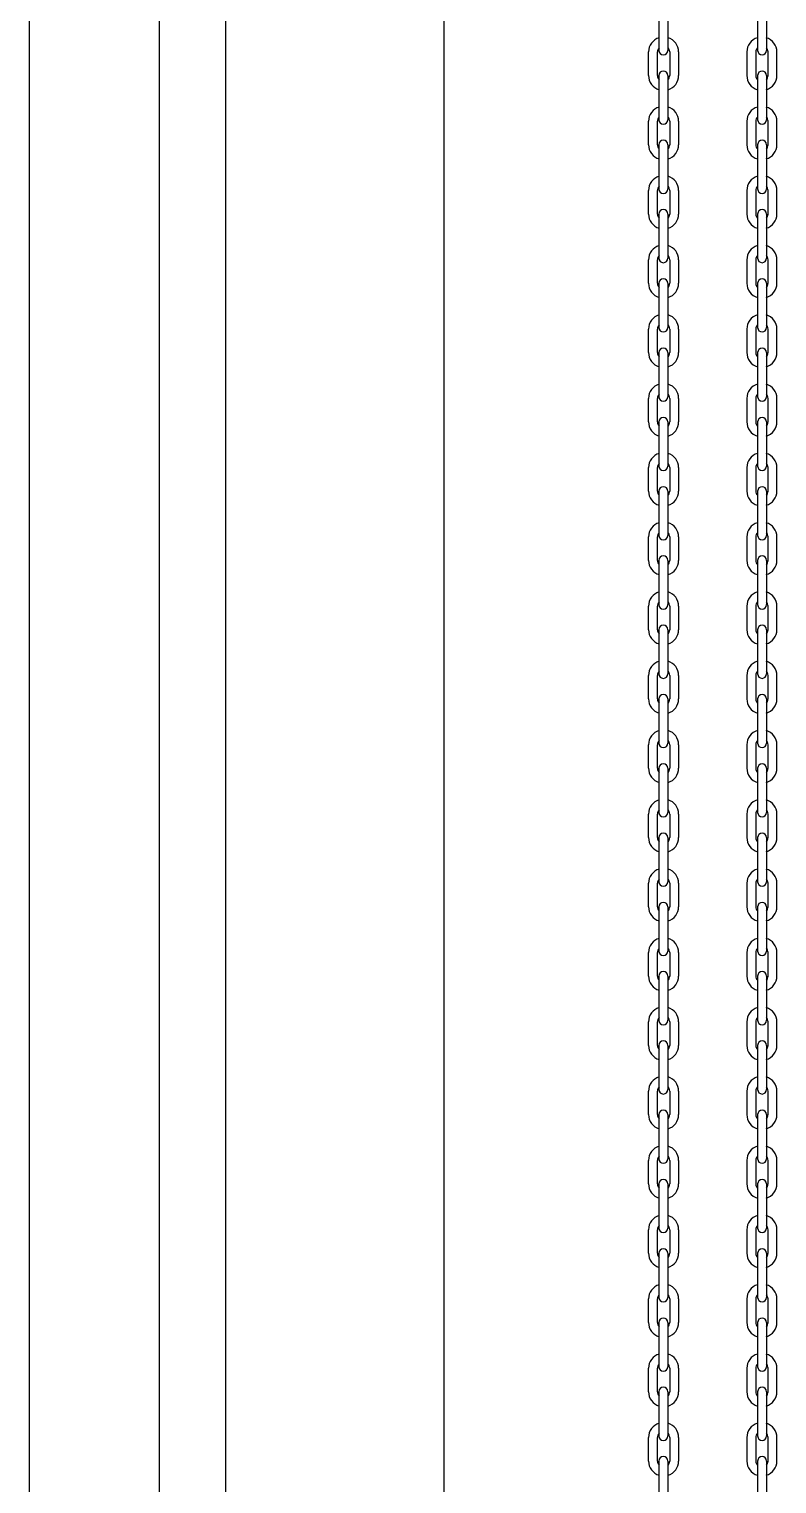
# Model space of a CAD drawing. Header units: millimetres. Extents: x 909 to 159266, y 137 to 21462.
# Drawn here: x 90948.8 to 91174.2, y 17077.6 to 17515.8 of the extents above; entities that cross this region are included whole.
import ezdxf

# ---------------------------------------------------------------- set-up
doc = ezdxf.new("R2010")
doc.units = ezdxf.units.MM
doc.header["$LTSCALE"] = 50
doc.header["$MEASUREMENT"] = 0
doc.layers.add('OHD Frame', color=2, linetype='Continuous')
doc.layers.add('OHD Track', color=4, linetype='Continuous')

msp = doc.modelspace()

# ---------------------------------------------------------------- linework, layer by layer
at = {"color": 7, "linetype": 'Continuous'}
for p, q in [((91138.62, 17522.66, 0), (91138.62, 17509.33, 0)), ((91141.29, 17522.66, 0), (91141.29, 17509.33, 0)), ((91168.37, 17522.66, 0), (91168.37, 17509.33, 0)), ((91171.04, 17522.66, 0), (91171.04, 17509.33, 0)), ((91135.49, 17501.8, 0), (91135.49, 17508.86, 0)), ((91138.16, 17501.8, 0), (91138.16, 17508.86, 0)), ((91141.89, 17508.86, 0), (91141.89, 17501.8, 0)), ((91144.56, 17508.86, 0), (91144.56, 17501.8, 0)), ((91165.1, 17508.86, 0), (91165.1, 17501.8, 0)), ((91167.77, 17508.86, 0), (91167.77, 17501.8, 0)), ((91171.5, 17501.8, 0), (91171.5, 17508.86, 0)), ((91174.17, 17501.8, 0), (91174.17, 17508.86, 0)), ((91138.62, 17501.8, 0), (91138.62, 17488.46, 0)), ((91141.29, 17501.8, 0), (91141.29, 17488.46, 0)), ((91168.37, 17501.8, 0), (91168.37, 17488.46, 0)), ((91171.04, 17501.8, 0), (91171.04, 17488.46, 0)), ((91135.49, 17480.93, 0), (91135.49, 17488, 0)), ((91138.16, 17480.93, 0), (91138.16, 17488, 0)), ((91141.89, 17488, 0), (91141.89, 17480.93, 0)), ((91144.56, 17488, 0), (91144.56, 17480.93, 0)), ((91165.1, 17488, 0), (91165.1, 17480.93, 0)), ((91167.77, 17488, 0), (91167.77, 17480.93, 0)), ((91171.5, 17480.93, 0), (91171.5, 17488, 0)), ((91174.17, 17480.93, 0), (91174.17, 17488, 0)), ((91138.62, 17480.93, 0), (91138.62, 17467.6, 0)), ((91141.29, 17480.93, 0), (91141.29, 17467.6, 0)), ((91168.37, 17480.93, 0), (91168.37, 17467.6, 0)), ((91171.04, 17480.93, 0), (91171.04, 17467.6, 0)), ((91135.49, 17460.06, 0), (91135.49, 17467.13, 0)), ((91138.16, 17460.06, 0), (91138.16, 17467.13, 0)), ((91141.89, 17467.13, 0), (91141.89, 17460.06, 0)), ((91144.56, 17467.13, 0), (91144.56, 17460.06, 0)), ((91165.1, 17467.13, 0), (91165.1, 17460.06, 0)), ((91167.77, 17467.13, 0), (91167.77, 17460.06, 0)), ((91171.5, 17460.06, 0), (91171.5, 17467.13, 0)), ((91174.17, 17460.06, 0), (91174.17, 17467.13, 0)), ((91138.62, 17460.06, 0), (91138.62, 17446.73, 0)), ((91141.29, 17460.06, 0), (91141.29, 17446.73, 0)), ((91168.37, 17460.06, 0), (91168.37, 17446.73, 0)), ((91171.04, 17460.06, 0), (91171.04, 17446.73, 0)), ((91135.49, 17439.2, 0), (91135.49, 17446.26, 0)), ((91138.16, 17439.2, 0), (91138.16, 17446.26, 0)), ((91141.89, 17446.26, 0), (91141.89, 17439.2, 0)), ((91144.56, 17446.26, 0), (91144.56, 17439.2, 0)), ((91165.1, 17446.26, 0), (91165.1, 17439.2, 0)), ((91167.77, 17446.26, 0), (91167.77, 17439.2, 0)), ((91171.5, 17439.2, 0), (91171.5, 17446.26, 0)), ((91174.17, 17439.2, 0), (91174.17, 17446.26, 0)), ((91138.62, 17439.2, 0), (91138.62, 17425.86, 0)), ((91141.29, 17439.2, 0), (91141.29, 17425.86, 0)), ((91168.37, 17439.2, 0), (91168.37, 17425.86, 0)), ((91171.04, 17439.2, 0), (91171.04, 17425.86, 0)), ((91135.49, 17418.33, 0), (91135.49, 17425.4, 0)), ((91138.16, 17418.33, 0), (91138.16, 17425.4, 0)), ((91141.89, 17425.4, 0), (91141.89, 17418.33, 0)), ((91144.56, 17425.4, 0), (91144.56, 17418.33, 0)), ((91165.1, 17425.4, 0), (91165.1, 17418.33, 0)), ((91167.77, 17425.4, 0), (91167.77, 17418.33, 0)), ((91171.5, 17418.33, 0), (91171.5, 17425.4, 0)), ((91174.17, 17418.33, 0), (91174.17, 17425.4, 0)), ((91138.62, 17418.33, 0), (91138.62, 17405, 0)), ((91141.29, 17418.33, 0), (91141.29, 17405, 0)), ((91168.37, 17418.33, 0), (91168.37, 17405, 0)), ((91171.04, 17418.33, 0), (91171.04, 17405, 0)), ((91135.49, 17397.46, 0), (91135.49, 17404.53, 0)), ((91138.16, 17397.46, 0), (91138.16, 17404.53, 0)), ((91141.89, 17404.53, 0), (91141.89, 17397.46, 0)), ((91144.56, 17404.53, 0), (91144.56, 17397.46, 0)), ((91165.1, 17404.53, 0), (91165.1, 17397.46, 0)), ((91167.77, 17404.53, 0), (91167.77, 17397.46, 0)), ((91171.5, 17397.46, 0), (91171.5, 17404.53, 0)), ((91174.17, 17397.46, 0), (91174.17, 17404.53, 0)), ((91138.62, 17397.46, 0), (91138.62, 17384.13, 0)), ((91141.29, 17397.46, 0), (91141.29, 17384.13, 0)), ((91168.37, 17397.46, 0), (91168.37, 17384.13, 0)), ((91171.04, 17397.46, 0), (91171.04, 17384.13, 0)), ((91135.49, 17376.6, 0), (91135.49, 17383.66, 0)), ((91138.16, 17376.6, 0), (91138.16, 17383.66, 0)), ((91141.89, 17383.66, 0), (91141.89, 17376.6, 0)), ((91144.56, 17383.66, 0), (91144.56, 17376.6, 0)), ((91165.1, 17383.66, 0), (91165.1, 17376.6, 0)), ((91167.77, 17383.66, 0), (91167.77, 17376.6, 0)), ((91171.5, 17376.6, 0), (91171.5, 17383.66, 0)), ((91174.17, 17376.6, 0), (91174.17, 17383.66, 0)), ((91138.62, 17376.6, 0), (91138.62, 17363.26, 0)), ((91141.29, 17376.6, 0), (91141.29, 17363.26, 0)), ((91168.37, 17376.6, 0), (91168.37, 17363.26, 0)), ((91171.04, 17376.6, 0), (91171.04, 17363.26, 0)), ((91135.49, 17355.73, 0), (91135.49, 17362.8, 0)), ((91138.16, 17355.73, 0), (91138.16, 17362.8, 0)), ((91141.89, 17362.8, 0), (91141.89, 17355.73, 0)), ((91144.56, 17362.8, 0), (91144.56, 17355.73, 0)), ((91165.1, 17362.8, 0), (91165.1, 17355.73, 0)), ((91167.77, 17362.8, 0), (91167.77, 17355.73, 0)), ((91171.5, 17355.73, 0), (91171.5, 17362.8, 0)), ((91174.17, 17355.73, 0), (91174.17, 17362.8, 0)), ((91138.62, 17355.73, 0), (91138.62, 17342.4, 0)), ((91141.29, 17355.73, 0), (91141.29, 17342.4, 0)), ((91168.37, 17355.73, 0), (91168.37, 17342.4, 0)), ((91171.04, 17355.73, 0), (91171.04, 17342.4, 0)), ((91135.49, 17334.86, 0), (91135.49, 17341.93, 0)), ((91138.16, 17334.86, 0), (91138.16, 17341.93, 0)), ((91141.89, 17341.93, 0), (91141.89, 17334.86, 0)), ((91144.56, 17341.93, 0), (91144.56, 17334.86, 0)), ((91165.1, 17341.93, 0), (91165.1, 17334.86, 0)), ((91167.77, 17341.93, 0), (91167.77, 17334.86, 0)), ((91171.5, 17334.86, 0), (91171.5, 17341.93, 0)), ((91174.17, 17334.86, 0), (91174.17, 17341.93, 0)), ((91138.62, 17334.86, 0), (91138.62, 17321.53, 0)), ((91141.29, 17334.86, 0), (91141.29, 17321.53, 0)), ((91168.37, 17334.86, 0), (91168.37, 17321.53, 0)), ((91171.04, 17334.86, 0), (91171.04, 17321.53, 0)), ((91135.49, 17314, 0), (91135.49, 17321.06, 0)), ((91138.16, 17314, 0), (91138.16, 17321.06, 0)), ((91141.89, 17321.06, 0), (91141.89, 17314, 0)), ((91144.56, 17321.06, 0), (91144.56, 17314, 0)), ((91165.1, 17321.06, 0), (91165.1, 17314, 0)), ((91167.77, 17321.06, 0), (91167.77, 17314, 0)), ((91171.5, 17314, 0), (91171.5, 17321.06, 0)), ((91174.17, 17314, 0), (91174.17, 17321.06, 0)), ((91138.62, 17314, 0), (91138.62, 17300.66, 0)), ((91141.29, 17314, 0), (91141.29, 17300.66, 0)), ((91168.37, 17314, 0), (91168.37, 17300.66, 0)), ((91171.04, 17314, 0), (91171.04, 17300.66, 0)), ((91135.49, 17293.13, 0), (91135.49, 17300.2, 0)), ((91138.16, 17293.13, 0), (91138.16, 17300.2, 0)), ((91141.89, 17300.2, 0), (91141.89, 17293.13, 0)), ((91144.56, 17300.2, 0), (91144.56, 17293.13, 0)), ((91165.1, 17300.2, 0), (91165.1, 17293.13, 0)), ((91167.77, 17300.2, 0), (91167.77, 17293.13, 0)), ((91171.5, 17293.13, 0), (91171.5, 17300.2, 0)), ((91174.17, 17293.13, 0), (91174.17, 17300.2, 0)), ((91138.62, 17293.13, 0), (91138.62, 17279.8, 0)), ((91141.29, 17293.13, 0), (91141.29, 17279.8, 0)), ((91168.37, 17293.13, 0), (91168.37, 17279.8, 0)), ((91171.04, 17293.13, 0), (91171.04, 17279.8, 0)), ((91135.49, 17272.26, 0), (91135.49, 17279.33, 0)), ((91138.16, 17272.26, 0), (91138.16, 17279.33, 0)), ((91141.89, 17279.33, 0), (91141.89, 17272.26, 0)), ((91144.56, 17279.33, 0), (91144.56, 17272.26, 0)), ((91165.1, 17279.33, 0), (91165.1, 17272.26, 0)), ((91167.77, 17279.33, 0), (91167.77, 17272.26, 0)), ((91171.5, 17272.26, 0), (91171.5, 17279.33, 0)), ((91174.17, 17272.26, 0), (91174.17, 17279.33, 0)), ((91138.62, 17272.26, 0), (91138.62, 17258.93, 0)), ((91141.29, 17272.26, 0), (91141.29, 17258.93, 0)), ((91168.37, 17272.26, 0), (91168.37, 17258.93, 0)), ((91171.04, 17272.26, 0), (91171.04, 17258.93, 0)), ((91135.49, 17251.4, 0), (91135.49, 17258.46, 0)), ((91138.16, 17251.4, 0), (91138.16, 17258.46, 0)), ((91141.89, 17258.46, 0), (91141.89, 17251.4, 0)), ((91144.56, 17258.46, 0), (91144.56, 17251.4, 0)), ((91165.1, 17258.46, 0), (91165.1, 17251.4, 0)), ((91167.77, 17258.46, 0), (91167.77, 17251.4, 0)), ((91171.5, 17251.4, 0), (91171.5, 17258.46, 0)), ((91174.17, 17251.4, 0), (91174.17, 17258.46, 0)), ((91138.62, 17251.4, 0), (91138.62, 17238.06, 0)), ((91141.29, 17251.4, 0), (91141.29, 17238.06, 0)), ((91168.37, 17251.4, 0), (91168.37, 17238.06, 0)), ((91171.04, 17251.4, 0), (91171.04, 17238.06, 0)), ((91135.49, 17230.53, 0), (91135.49, 17237.6, 0)), ((91138.16, 17230.53, 0), (91138.16, 17237.6, 0)), ((91141.89, 17237.6, 0), (91141.89, 17230.53, 0)), ((91144.56, 17237.6, 0), (91144.56, 17230.53, 0)), ((91165.1, 17237.6, 0), (91165.1, 17230.53, 0)), ((91167.77, 17237.6, 0), (91167.77, 17230.53, 0)), ((91171.5, 17230.53, 0), (91171.5, 17237.6, 0)), ((91174.17, 17230.53, 0), (91174.17, 17237.6, 0)), ((91138.62, 17230.53, 0), (91138.62, 17217.2, 0)), ((91141.29, 17230.53, 0), (91141.29, 17217.2, 0)), ((91168.37, 17230.53, 0), (91168.37, 17217.2, 0)), ((91171.04, 17230.53, 0), (91171.04, 17217.2, 0)), ((91135.49, 17209.66, 0), (91135.49, 17216.73, 0)), ((91138.16, 17209.66, 0), (91138.16, 17216.73, 0)), ((91141.89, 17216.73, 0), (91141.89, 17209.66, 0)), ((91144.56, 17216.73, 0), (91144.56, 17209.66, 0)), ((91165.1, 17216.73, 0), (91165.1, 17209.66, 0)), ((91167.77, 17216.73, 0), (91167.77, 17209.66, 0)), ((91171.5, 17209.66, 0), (91171.5, 17216.73, 0)), ((91174.17, 17209.66, 0), (91174.17, 17216.73, 0)), ((91138.62, 17209.66, 0), (91138.62, 17196.33, 0)), ((91141.29, 17209.66, 0), (91141.29, 17196.33, 0)), ((91168.37, 17209.66, 0), (91168.37, 17196.33, 0)), ((91171.04, 17209.66, 0), (91171.04, 17196.33, 0)), ((91135.49, 17188.8, 0), (91135.49, 17195.86, 0)), ((91138.16, 17188.8, 0), (91138.16, 17195.86, 0)), ((91141.89, 17195.86, 0), (91141.89, 17188.8, 0)), ((91144.56, 17195.86, 0), (91144.56, 17188.8, 0)), ((91165.1, 17195.86, 0), (91165.1, 17188.8, 0)), ((91167.77, 17195.86, 0), (91167.77, 17188.8, 0)), ((91171.5, 17188.8, 0), (91171.5, 17195.86, 0)), ((91174.17, 17188.8, 0), (91174.17, 17195.86, 0)), ((91138.62, 17188.8, 0), (91138.62, 17175.46, 0)), ((91141.29, 17188.8, 0), (91141.29, 17175.46, 0)), ((91168.37, 17188.8, 0), (91168.37, 17175.46, 0)), ((91171.04, 17188.8, 0), (91171.04, 17175.46, 0)), ((91135.49, 17167.93, 0), (91135.49, 17175, 0)), ((91138.16, 17167.93, 0), (91138.16, 17175, 0)), ((91141.89, 17175, 0), (91141.89, 17167.93, 0)), ((91144.56, 17175, 0), (91144.56, 17167.93, 0)), ((91165.1, 17175, 0), (91165.1, 17167.93, 0)), ((91167.77, 17175, 0), (91167.77, 17167.93, 0)), ((91171.5, 17167.93, 0), (91171.5, 17175, 0)), ((91174.17, 17167.93, 0), (91174.17, 17175, 0)), ((91138.62, 17167.93, 0), (91138.62, 17154.6, 0)), ((91141.29, 17167.93, 0), (91141.29, 17154.6, 0)), ((91168.37, 17167.93, 0), (91168.37, 17154.6, 0)), ((91171.04, 17167.93, 0), (91171.04, 17154.6, 0)), ((91135.49, 17147.06, 0), (91135.49, 17154.13, 0)), ((91138.16, 17147.06, 0), (91138.16, 17154.13, 0)), ((91141.89, 17154.13, 0), (91141.89, 17147.06, 0)), ((91144.56, 17154.13, 0), (91144.56, 17147.06, 0)), ((91165.1, 17154.13, 0), (91165.1, 17147.06, 0)), ((91167.77, 17154.13, 0), (91167.77, 17147.06, 0)), ((91171.5, 17147.06, 0), (91171.5, 17154.13, 0)), ((91174.17, 17147.06, 0), (91174.17, 17154.13, 0)), ((91138.62, 17147.06, 0), (91138.62, 17133.73, 0)), ((91141.29, 17147.06, 0), (91141.29, 17133.73, 0)), ((91168.37, 17147.06, 0), (91168.37, 17133.73, 0)), ((91171.04, 17147.06, 0), (91171.04, 17133.73, 0)), ((91135.49, 17126.2, 0), (91135.49, 17133.26, 0)), ((91138.16, 17126.2, 0), (91138.16, 17133.26, 0)), ((91141.89, 17133.26, 0), (91141.89, 17126.2, 0)), ((91144.56, 17133.26, 0), (91144.56, 17126.2, 0)), ((91165.1, 17133.26, 0), (91165.1, 17126.2, 0)), ((91167.77, 17133.26, 0), (91167.77, 17126.2, 0)), ((91171.5, 17126.2, 0), (91171.5, 17133.26, 0)), ((91174.17, 17126.2, 0), (91174.17, 17133.26, 0)), ((91138.62, 17126.2, 0), (91138.62, 17112.86, 0)), ((91141.29, 17126.2, 0), (91141.29, 17112.86, 0)), ((91168.37, 17126.2, 0), (91168.37, 17112.86, 0)), ((91171.04, 17126.2, 0), (91171.04, 17112.86, 0)), ((91135.49, 17105.33, 0), (91135.49, 17112.4, 0)), ((91138.16, 17105.33, 0), (91138.16, 17112.4, 0)), ((91141.89, 17112.4, 0), (91141.89, 17105.33, 0)), ((91144.56, 17112.4, 0), (91144.56, 17105.33, 0)), ((91165.1, 17112.4, 0), (91165.1, 17105.33, 0)), ((91167.77, 17112.4, 0), (91167.77, 17105.33, 0)), ((91171.5, 17105.33, 0), (91171.5, 17112.4, 0)), ((91174.17, 17105.33, 0), (91174.17, 17112.4, 0)), ((91138.62, 17105.33, 0), (91138.62, 17092, 0)), ((91141.29, 17105.33, 0), (91141.29, 17092, 0)), ((91168.37, 17105.33, 0), (91168.37, 17092, 0)), ((91171.04, 17105.33, 0), (91171.04, 17092, 0)), ((91135.49, 17084.46, 0), (91135.49, 17091.53, 0)), ((91138.16, 17084.46, 0), (91138.16, 17091.53, 0)), ((91141.89, 17091.53, 0), (91141.89, 17084.46, 0)), ((91144.56, 17091.53, 0), (91144.56, 17084.46, 0)), ((91165.1, 17091.53, 0), (91165.1, 17084.46, 0)), ((91167.77, 17091.53, 0), (91167.77, 17084.46, 0)), ((91171.5, 17084.46, 0), (91171.5, 17091.53, 0)), ((91174.17, 17084.46, 0), (91174.17, 17091.53, 0)), ((91138.62, 17084.46, 0), (91138.62, 17071.13, 0)), ((91141.29, 17084.46, 0), (91141.29, 17071.13, 0)), ((91168.37, 17084.46, 0), (91168.37, 17071.13, 0)), ((91171.04, 17084.46, 0), (91171.04, 17071.13, 0))]:
    msp.add_line(p, q, dxfattribs=at)
for centre, radius, start, end in [((91139.96, 17508.86, 0), 4.47, 106.4768, 180), ((91140.09, 17508.86, 0), 4.47, 0, 73.5232), ((91169.57, 17508.86, 0), 4.47, 106.4768, 180), ((91169.7, 17508.86, 0), 4.47, 0, 73.5232), ((91139.96, 17508.86, 0), 1.8, 134.9422, 180), ((91139.96, 17509.33, 0), 1.33, 180, 0), ((91140.09, 17508.86, 0), 1.8, 0, 45.0578), ((91169.57, 17508.86, 0), 1.8, 134.9422, 180), ((91169.7, 17509.33, 0), 1.33, 180, 0), ((91169.7, 17508.86, 0), 1.8, 0, 45.0578), ((91139.96, 17501.78, 0), 4.47, 180, 253.5232), ((91139.96, 17501.8, 0), 1.8, 180, 225.0578), ((91139.96, 17501.78, 0), 1.8, 180, 225.0578), ((91139.96, 17501.8, 0), 1.33, 0, 180), ((91140.09, 17501.8, 0), 1.8, 314.9422, 0), ((91140.09, 17501.78, 0), 4.47, 286.4768, 0), ((91169.57, 17501.78, 0), 4.47, 180, 253.5232), ((91169.57, 17501.8, 0), 1.8, 180, 225.0578), ((91169.57, 17501.78, 0), 1.8, 180, 225.0578), ((91169.7, 17501.8, 0), 1.33, 0, 180), ((91169.7, 17501.78, 0), 4.47, 286.4768, 0), ((91169.7, 17501.8, 0), 1.8, 314.9422, 0), ((91139.96, 17488, 0), 4.47, 106.4768, 180), ((91139.96, 17488, 0), 1.8, 134.9422, 180), ((91139.96, 17488.46, 0), 1.33, 180, 0), ((91140.09, 17488, 0), 4.47, 0, 73.5232), ((91140.09, 17488, 0), 1.8, 0, 45.0578), ((91169.57, 17488, 0), 4.47, 106.4768, 180), ((91169.57, 17488, 0), 1.8, 134.9422, 180), ((91169.7, 17488.46, 0), 1.33, 180, 0), ((91169.7, 17488, 0), 4.47, 0, 73.5232), ((91169.7, 17488, 0), 1.8, 0, 45.0578), ((91139.96, 17480.93, 0), 4.47, 180, 253.5232), ((91139.96, 17480.93, 0), 1.8, 180, 225.0578), ((91139.96, 17480.93, 0), 1.33, 0, 180), ((91140.09, 17480.93, 0), 4.47, 286.4768, 0), ((91140.09, 17480.93, 0), 1.8, 314.9422, 0), ((91169.57, 17480.93, 0), 4.47, 180, 253.5232), ((91169.57, 17480.93, 0), 1.8, 180, 225.0578), ((91169.7, 17480.93, 0), 1.33, 0, 180), ((91169.7, 17480.93, 0), 4.47, 286.4768, 0), ((91169.7, 17480.93, 0), 1.8, 314.9422, 0), ((91139.96, 17467.13, 0), 4.47, 106.4768, 180), ((91140.09, 17467.13, 0), 4.47, 0, 73.5232), ((91169.57, 17467.13, 0), 4.47, 106.4768, 180), ((91169.7, 17467.13, 0), 4.47, 0, 73.5232), ((91139.96, 17467.13, 0), 1.8, 134.9422, 180), ((91139.96, 17467.6, 0), 1.33, 180, 0), ((91140.09, 17467.13, 0), 1.8, 0, 45.0578), ((91169.57, 17467.13, 0), 1.8, 134.9422, 180), ((91169.7, 17467.6, 0), 1.33, 180, 0), ((91169.7, 17467.13, 0), 1.8, 0, 45.0578), ((91139.96, 17460.06, 0), 4.47, 180, 253.5232), ((91139.96, 17460.06, 0), 1.8, 180, 225.0578), ((91139.96, 17460.06, 0), 1.33, 0, 180), ((91140.09, 17460.06, 0), 4.47, 286.4768, 0), ((91140.09, 17460.06, 0), 1.8, 314.9422, 0), ((91169.57, 17460.06, 0), 4.47, 180, 253.5232), ((91169.57, 17460.06, 0), 1.8, 180, 225.0578), ((91169.7, 17460.06, 0), 1.33, 0, 180), ((91169.7, 17460.06, 0), 4.47, 286.4768, 0), ((91169.7, 17460.06, 0), 1.8, 314.9422, 0), ((91139.96, 17446.26, 0), 4.47, 106.4768, 180), ((91140.09, 17446.26, 0), 4.47, 0, 73.5232), ((91169.57, 17446.26, 0), 4.47, 106.4768, 180), ((91169.7, 17446.26, 0), 4.47, 0, 73.5232), ((91139.96, 17446.26, 0), 1.8, 134.9422, 180), ((91139.96, 17446.73, 0), 1.33, 180, 0), ((91140.09, 17446.26, 0), 1.8, 0, 45.0578), ((91169.57, 17446.26, 0), 1.8, 134.9422, 180), ((91169.7, 17446.73, 0), 1.33, 180, 0), ((91169.7, 17446.26, 0), 1.8, 0, 45.0578), ((91139.96, 17439.2, 0), 1.33, 0, 180), ((91169.7, 17439.2, 0), 1.33, 0, 180), ((91139.96, 17439.2, 0), 4.47, 180, 253.5232), ((91139.96, 17439.2, 0), 1.8, 180, 225.0578), ((91140.09, 17439.2, 0), 4.47, 286.4768, 0), ((91140.09, 17439.2, 0), 1.8, 314.9422, 0), ((91169.57, 17439.2, 0), 4.47, 180, 253.5232), ((91169.57, 17439.2, 0), 1.8, 180, 225.0578), ((91169.7, 17439.2, 0), 4.47, 286.4768, 0), ((91169.7, 17439.2, 0), 1.8, 314.9422, 0), ((91139.96, 17425.4, 0), 4.47, 106.4768, 180), ((91140.09, 17425.4, 0), 4.47, 0, 73.5232), ((91169.57, 17425.4, 0), 4.47, 106.4768, 180), ((91169.7, 17425.4, 0), 4.47, 0, 73.5232), ((91139.96, 17425.4, 0), 1.8, 134.9422, 180), ((91139.96, 17425.86, 0), 1.33, 180, 0), ((91140.09, 17425.4, 0), 1.8, 0, 45.0578), ((91169.57, 17425.4, 0), 1.8, 134.9422, 180), ((91169.7, 17425.86, 0), 1.33, 180, 0), ((91169.7, 17425.4, 0), 1.8, 0, 45.0578), ((91139.96, 17418.33, 0), 4.47, 180, 253.5232), ((91139.96, 17418.33, 0), 1.8, 180, 225.0578), ((91139.96, 17418.33, 0), 1.33, 0, 180), ((91140.09, 17418.33, 0), 4.47, 286.4768, 0), ((91140.09, 17418.33, 0), 1.8, 314.9422, 0), ((91169.57, 17418.33, 0), 4.47, 180, 253.5232), ((91169.57, 17418.33, 0), 1.8, 180, 225.0578), ((91169.7, 17418.33, 0), 1.33, 0, 180), ((91169.7, 17418.33, 0), 4.47, 286.4768, 0), ((91169.7, 17418.33, 0), 1.8, 314.9422, 0), ((91139.96, 17404.53, 0), 4.47, 106.4768, 180), ((91139.96, 17404.53, 0), 1.8, 134.9422, 180), ((91140.09, 17404.53, 0), 4.47, 0, 73.5232), ((91140.09, 17404.53, 0), 1.8, 0, 45.0578), ((91169.57, 17404.53, 0), 4.47, 106.4768, 180), ((91169.57, 17404.53, 0), 1.8, 134.9422, 180), ((91169.7, 17404.53, 0), 4.47, 0, 73.5232), ((91169.7, 17404.53, 0), 1.8, 0, 45.0578), ((91139.96, 17405, 0), 1.33, 180, 0), ((91169.7, 17405, 0), 1.33, 180, 0), ((91139.96, 17397.45, 0), 4.47, 180, 253.5232), ((91139.96, 17397.46, 0), 1.8, 180, 225.0578), ((91139.96, 17397.45, 0), 1.8, 180, 225.0578), ((91139.96, 17397.46, 0), 1.33, 0, 180), ((91140.09, 17397.46, 0), 1.8, 314.9422, 0), ((91140.09, 17397.45, 0), 4.47, 286.4768, 0), ((91169.57, 17397.45, 0), 4.47, 180, 253.5232), ((91169.57, 17397.46, 0), 1.8, 180, 225.0578), ((91169.57, 17397.45, 0), 1.8, 180, 225.0578), ((91169.7, 17397.46, 0), 1.33, 0, 180), ((91169.7, 17397.45, 0), 4.47, 286.4768, 0), ((91169.7, 17397.46, 0), 1.8, 314.9422, 0), ((91139.96, 17383.66, 0), 4.47, 106.4768, 180), ((91140.09, 17383.66, 0), 4.47, 0, 73.5232), ((91169.57, 17383.66, 0), 4.47, 106.4768, 180), ((91169.7, 17383.66, 0), 4.47, 0, 73.5232), ((91139.96, 17383.66, 0), 1.8, 134.9422, 180), ((91139.96, 17384.13, 0), 1.33, 180, 0), ((91140.09, 17383.66, 0), 1.8, 0, 45.0578), ((91169.57, 17383.66, 0), 1.8, 134.9422, 180), ((91169.7, 17384.13, 0), 1.33, 180, 0), ((91169.7, 17383.66, 0), 1.8, 0, 45.0578), ((91139.96, 17376.6, 0), 4.47, 180, 253.5232), ((91139.96, 17376.6, 0), 1.8, 180, 225.0578), ((91139.96, 17376.6, 0), 1.33, 0, 180), ((91140.09, 17376.6, 0), 4.47, 286.4768, 0), ((91140.09, 17376.6, 0), 1.8, 314.9422, 0), ((91169.57, 17376.6, 0), 4.47, 180, 253.5232), ((91169.57, 17376.6, 0), 1.8, 180, 225.0578), ((91169.7, 17376.6, 0), 1.33, 0, 180), ((91169.7, 17376.6, 0), 4.47, 286.4768, 0), ((91169.7, 17376.6, 0), 1.8, 314.9422, 0), ((91139.96, 17362.8, 0), 4.47, 106.4768, 180), ((91140.09, 17362.8, 0), 4.47, 0, 73.5232), ((91169.57, 17362.8, 0), 4.47, 106.4768, 180), ((91169.7, 17362.8, 0), 4.47, 0, 73.5232), ((91139.96, 17362.8, 0), 1.8, 134.9422, 180), ((91139.96, 17363.26, 0), 1.33, 180, 0), ((91140.09, 17362.8, 0), 1.8, 0, 45.0578), ((91169.57, 17362.8, 0), 1.8, 134.9422, 180), ((91169.7, 17363.26, 0), 1.33, 180, 0), ((91169.7, 17362.8, 0), 1.8, 0, 45.0578), ((91139.96, 17355.73, 0), 1.33, 0, 180), ((91169.7, 17355.73, 0), 1.33, 0, 180), ((91139.96, 17355.73, 0), 4.47, 180, 253.5232), ((91139.96, 17355.73, 0), 1.8, 180, 225.0578), ((91140.09, 17355.73, 0), 4.47, 286.4768, 0), ((91140.09, 17355.73, 0), 1.8, 314.9422, 0), ((91169.57, 17355.73, 0), 4.47, 180, 253.5232), ((91169.57, 17355.73, 0), 1.8, 180, 225.0578), ((91169.7, 17355.73, 0), 4.47, 286.4768, 0), ((91169.7, 17355.73, 0), 1.8, 314.9422, 0), ((91139.96, 17341.93, 0), 4.47, 106.4768, 180), ((91140.09, 17341.93, 0), 4.47, 0, 73.5232), ((91169.57, 17341.93, 0), 4.47, 106.4768, 180), ((91169.7, 17341.93, 0), 4.47, 0, 73.5232), ((91139.96, 17341.93, 0), 1.8, 134.9422, 180), ((91139.96, 17342.4, 0), 1.33, 180, 0), ((91140.09, 17341.93, 0), 1.8, 0, 45.0578), ((91169.57, 17341.93, 0), 1.8, 134.9422, 180), ((91169.7, 17342.4, 0), 1.33, 180, 0), ((91169.7, 17341.93, 0), 1.8, 0, 45.0578), ((91139.96, 17334.86, 0), 1.33, 0, 180), ((91169.7, 17334.86, 0), 1.33, 0, 180), ((91139.96, 17334.86, 0), 4.47, 180, 253.5232), ((91139.96, 17334.86, 0), 1.8, 180, 225.0578), ((91140.09, 17334.86, 0), 4.47, 286.4768, 0), ((91140.09, 17334.86, 0), 1.8, 314.9422, 0), ((91169.57, 17334.86, 0), 4.47, 180, 253.5232), ((91169.57, 17334.86, 0), 1.8, 180, 225.0578), ((91169.7, 17334.86, 0), 4.47, 286.4768, 0), ((91169.7, 17334.86, 0), 1.8, 314.9422, 0), ((91139.96, 17321.06, 0), 4.47, 106.4768, 180), ((91139.96, 17321.06, 0), 1.8, 134.9422, 180), ((91140.09, 17321.06, 0), 4.47, 0, 73.5232), ((91140.09, 17321.06, 0), 1.8, 0, 45.0578), ((91169.57, 17321.06, 0), 4.47, 106.4768, 180), ((91169.57, 17321.06, 0), 1.8, 134.9422, 180), ((91169.7, 17321.06, 0), 4.47, 0, 73.5232), ((91169.7, 17321.06, 0), 1.8, 0, 45.0578), ((91139.96, 17321.53, 0), 1.33, 180, 0), ((91169.7, 17321.53, 0), 1.33, 180, 0), ((91139.96, 17314, 0), 4.47, 180, 253.5232), ((91139.96, 17314, 0), 1.8, 180, 225.0578), ((91139.96, 17314, 0), 1.33, 0, 180), ((91140.09, 17314, 0), 4.47, 286.4768, 0), ((91140.09, 17314, 0), 1.8, 314.9422, 0), ((91169.57, 17314, 0), 4.47, 180, 253.5232), ((91169.57, 17314, 0), 1.8, 180, 225.0578), ((91169.7, 17314, 0), 1.33, 0, 180), ((91169.7, 17314, 0), 4.47, 286.4768, 0), ((91169.7, 17314, 0), 1.8, 314.9422, 0), ((91139.96, 17300.2, 0), 4.47, 106.4768, 180), ((91140.09, 17300.2, 0), 4.47, 0, 73.5232), ((91169.57, 17300.2, 0), 4.47, 106.4768, 180), ((91169.7, 17300.2, 0), 4.47, 0, 73.5232), ((91139.96, 17300.2, 0), 1.8, 134.9422, 180), ((91139.96, 17300.66, 0), 1.33, 180, 0), ((91140.09, 17300.2, 0), 1.8, 0, 45.0578), ((91169.57, 17300.2, 0), 1.8, 134.9422, 180), ((91169.7, 17300.66, 0), 1.33, 180, 0), ((91169.7, 17300.2, 0), 1.8, 0, 45.0578), ((91139.96, 17293.13, 0), 4.47, 180, 253.5232), ((91139.96, 17293.13, 0), 1.8, 180, 225.0578), ((91139.96, 17293.13, 0), 1.33, 0, 180), ((91140.09, 17293.13, 0), 4.47, 286.4768, 0), ((91140.09, 17293.13, 0), 1.8, 314.9422, 0), ((91169.57, 17293.13, 0), 4.47, 180, 253.5232), ((91169.57, 17293.13, 0), 1.8, 180, 225.0578), ((91169.7, 17293.13, 0), 1.33, 0, 180), ((91169.7, 17293.13, 0), 4.47, 286.4768, 0), ((91169.7, 17293.13, 0), 1.8, 314.9422, 0), ((91139.96, 17279.33, 0), 4.47, 106.4768, 180), ((91140.09, 17279.33, 0), 4.47, 0, 73.5232), ((91169.57, 17279.33, 0), 4.47, 106.4768, 180), ((91169.7, 17279.33, 0), 4.47, 0, 73.5232), ((91139.96, 17279.33, 0), 1.8, 134.9422, 180), ((91139.96, 17279.8, 0), 1.33, 180, 0), ((91140.09, 17279.33, 0), 1.8, 0, 45.0578), ((91169.57, 17279.33, 0), 1.8, 134.9422, 180), ((91169.7, 17279.8, 0), 1.33, 180, 0), ((91169.7, 17279.33, 0), 1.8, 0, 45.0578), ((91139.96, 17272.26, 0), 4.47, 180, 253.5232), ((91139.96, 17272.26, 0), 1.8, 180, 225.0578), ((91139.96, 17272.26, 0), 1.33, 0, 180), ((91140.09, 17272.26, 0), 4.47, 286.4768, 0), ((91140.09, 17272.26, 0), 1.8, 314.9422, 0), ((91169.57, 17272.26, 0), 4.47, 180, 253.5232), ((91169.57, 17272.26, 0), 1.8, 180, 225.0578), ((91169.7, 17272.26, 0), 1.33, 0, 180), ((91169.7, 17272.26, 0), 4.47, 286.4768, 0), ((91169.7, 17272.26, 0), 1.8, 314.9422, 0), ((91139.96, 17258.46, 0), 4.47, 106.4768, 180), ((91140.09, 17258.46, 0), 4.47, 0, 73.5232), ((91169.57, 17258.46, 0), 4.47, 106.4768, 180), ((91169.7, 17258.46, 0), 4.47, 0, 73.5232), ((91139.96, 17258.46, 0), 1.8, 134.9422, 180), ((91139.96, 17258.93, 0), 1.33, 180, 0), ((91140.09, 17258.46, 0), 1.8, 0, 45.0578), ((91169.57, 17258.46, 0), 1.8, 134.9422, 180), ((91169.7, 17258.93, 0), 1.33, 180, 0), ((91169.7, 17258.46, 0), 1.8, 0, 45.0578), ((91139.96, 17251.4, 0), 1.33, 0, 180), ((91169.7, 17251.4, 0), 1.33, 0, 180), ((91139.96, 17251.4, 0), 4.47, 180, 253.5232), ((91139.96, 17251.4, 0), 1.8, 180, 225.0578), ((91140.09, 17251.4, 0), 4.47, 286.4768, 0), ((91140.09, 17251.4, 0), 1.8, 314.9422, 0), ((91169.57, 17251.4, 0), 4.47, 180, 253.5232), ((91169.57, 17251.4, 0), 1.8, 180, 225.0578), ((91169.7, 17251.4, 0), 4.47, 286.4768, 0), ((91169.7, 17251.4, 0), 1.8, 314.9422, 0), ((91139.96, 17237.6, 0), 4.47, 106.4768, 180), ((91139.96, 17237.6, 0), 1.8, 134.9422, 180), ((91140.09, 17237.6, 0), 4.47, 0, 73.5232), ((91140.09, 17237.6, 0), 1.8, 0, 45.0578), ((91169.57, 17237.6, 0), 4.47, 106.4768, 180), ((91169.57, 17237.6, 0), 1.8, 134.9422, 180), ((91169.7, 17237.6, 0), 4.47, 0, 73.5232), ((91169.7, 17237.6, 0), 1.8, 0, 45.0578), ((91139.96, 17238.06, 0), 1.33, 180, 0), ((91169.7, 17238.06, 0), 1.33, 180, 0), ((91139.96, 17230.53, 0), 4.47, 180, 253.5232), ((91139.96, 17230.53, 0), 1.8, 180, 225.0578), ((91139.96, 17230.53, 0), 1.33, 0, 180), ((91140.09, 17230.53, 0), 4.47, 286.4768, 0), ((91140.09, 17230.53, 0), 1.8, 314.9422, 0), ((91169.57, 17230.53, 0), 4.47, 180, 253.5232), ((91169.57, 17230.53, 0), 1.8, 180, 225.0578), ((91169.7, 17230.53, 0), 1.33, 0, 180), ((91169.7, 17230.53, 0), 4.47, 286.4768, 0), ((91169.7, 17230.53, 0), 1.8, 314.9422, 0), ((91139.96, 17216.73, 0), 4.47, 106.4768, 180), ((91139.96, 17216.73, 0), 1.8, 134.9422, 180), ((91139.96, 17217.2, 0), 1.33, 180, 0), ((91140.09, 17216.73, 0), 4.47, 0, 73.5232), ((91140.09, 17216.73, 0), 1.8, 0, 45.0578), ((91169.57, 17216.73, 0), 4.47, 106.4768, 180), ((91169.57, 17216.73, 0), 1.8, 134.9422, 180), ((91169.7, 17217.2, 0), 1.33, 180, 0), ((91169.7, 17216.73, 0), 4.47, 0, 73.5232), ((91169.7, 17216.73, 0), 1.8, 0, 45.0578), ((91139.96, 17209.66, 0), 4.47, 180, 253.5232), ((91139.96, 17209.66, 0), 1.8, 180, 225.0578), ((91139.96, 17209.66, 0), 1.33, 0, 180), ((91140.09, 17209.66, 0), 4.47, 286.4768, 0), ((91140.09, 17209.66, 0), 1.8, 314.9422, 0), ((91169.57, 17209.66, 0), 4.47, 180, 253.5232), ((91169.57, 17209.66, 0), 1.8, 180, 225.0578), ((91169.7, 17209.66, 0), 1.33, 0, 180), ((91169.7, 17209.66, 0), 4.47, 286.4768, 0), ((91169.7, 17209.66, 0), 1.8, 314.9422, 0), ((91139.96, 17195.86, 0), 4.47, 106.4768, 180), ((91140.09, 17195.86, 0), 4.47, 0, 73.5232), ((91169.57, 17195.86, 0), 4.47, 106.4768, 180), ((91169.7, 17195.86, 0), 4.47, 0, 73.5232), ((91139.96, 17195.86, 0), 1.8, 134.9422, 180), ((91139.96, 17196.33, 0), 1.33, 180, 0), ((91140.09, 17195.86, 0), 1.8, 0, 45.0578), ((91169.57, 17195.86, 0), 1.8, 134.9422, 180), ((91169.7, 17196.33, 0), 1.33, 180, 0), ((91169.7, 17195.86, 0), 1.8, 0, 45.0578), ((91139.96, 17188.8, 0), 4.47, 180, 253.5232), ((91139.96, 17188.8, 0), 1.8, 180, 225.0578), ((91139.96, 17188.8, 0), 1.33, 0, 180), ((91140.09, 17188.8, 0), 4.47, 286.4768, 0), ((91140.09, 17188.8, 0), 1.8, 314.9422, 0), ((91169.57, 17188.8, 0), 4.47, 180, 253.5232), ((91169.57, 17188.8, 0), 1.8, 180, 225.0578), ((91169.7, 17188.8, 0), 1.33, 0, 180), ((91169.7, 17188.8, 0), 4.47, 286.4768, 0), ((91169.7, 17188.8, 0), 1.8, 314.9422, 0), ((91139.96, 17175, 0), 4.47, 106.4768, 180), ((91140.09, 17175, 0), 4.47, 0, 73.5232), ((91169.57, 17175, 0), 4.47, 106.4768, 180), ((91169.7, 17175, 0), 4.47, 0, 73.5232), ((91139.96, 17175, 0), 1.8, 134.9422, 180), ((91139.96, 17175.46, 0), 1.33, 180, 0), ((91140.09, 17175, 0), 1.8, 0, 45.0578), ((91169.57, 17175, 0), 1.8, 134.9422, 180), ((91169.7, 17175.46, 0), 1.33, 180, 0), ((91169.7, 17175, 0), 1.8, 0, 45.0578), ((91139.96, 17167.93, 0), 1.33, 0, 180), ((91169.7, 17167.93, 0), 1.33, 0, 180), ((91139.96, 17167.93, 0), 4.47, 180, 253.5232), ((91139.96, 17167.93, 0), 1.8, 180, 225.0578), ((91140.09, 17167.93, 0), 4.47, 286.4768, 0), ((91140.09, 17167.93, 0), 1.8, 314.9422, 0), ((91169.57, 17167.93, 0), 4.47, 180, 253.5232), ((91169.57, 17167.93, 0), 1.8, 180, 225.0578), ((91169.7, 17167.93, 0), 4.47, 286.4768, 0), ((91169.7, 17167.93, 0), 1.8, 314.9422, 0), ((91139.96, 17154.13, 0), 4.47, 106.4768, 180), ((91139.96, 17154.13, 0), 1.8, 134.9422, 180), ((91140.09, 17154.13, 0), 4.47, 0, 73.5232), ((91140.09, 17154.13, 0), 1.8, 0, 45.0578), ((91169.57, 17154.13, 0), 4.47, 106.4768, 180), ((91169.57, 17154.13, 0), 1.8, 134.9422, 180), ((91169.7, 17154.13, 0), 4.47, 0, 73.5232), ((91169.7, 17154.13, 0), 1.8, 0, 45.0578), ((91139.96, 17154.6, 0), 1.33, 180, 0), ((91169.7, 17154.6, 0), 1.33, 180, 0), ((91139.96, 17147.06, 0), 4.47, 180, 253.5232), ((91139.96, 17147.06, 0), 1.8, 180, 225.0578), ((91139.96, 17147.06, 0), 1.33, 0, 180), ((91140.09, 17147.06, 0), 4.47, 286.4768, 0), ((91140.09, 17147.06, 0), 1.8, 314.9422, 0), ((91169.57, 17147.06, 0), 4.47, 180, 253.5232), ((91169.57, 17147.06, 0), 1.8, 180, 225.0578), ((91169.7, 17147.06, 0), 1.33, 0, 180), ((91169.7, 17147.06, 0), 4.47, 286.4768, 0), ((91169.7, 17147.06, 0), 1.8, 314.9422, 0), ((91139.96, 17133.26, 0), 4.47, 106.4768, 180), ((91139.96, 17133.26, 0), 1.8, 134.9422, 180), ((91139.96, 17133.73, 0), 1.33, 180, 0), ((91140.09, 17133.26, 0), 4.47, 0, 73.5232), ((91140.09, 17133.26, 0), 1.8, 0, 45.0578), ((91169.57, 17133.26, 0), 4.47, 106.4768, 180), ((91169.57, 17133.26, 0), 1.8, 134.9422, 180), ((91169.7, 17133.73, 0), 1.33, 180, 0), ((91169.7, 17133.26, 0), 4.47, 0, 73.5232), ((91169.7, 17133.26, 0), 1.8, 0, 45.0578), ((91139.96, 17126.18, 0), 4.47, 180, 253.5232), ((91139.96, 17126.2, 0), 1.8, 180, 225.0578), ((91139.96, 17126.18, 0), 1.8, 180, 225.0578), ((91139.96, 17126.2, 0), 1.33, 0, 180), ((91140.09, 17126.2, 0), 1.8, 314.9422, 0), ((91140.09, 17126.18, 0), 4.47, 286.4768, 0), ((91169.57, 17126.18, 0), 4.47, 180, 253.5232), ((91169.57, 17126.2, 0), 1.8, 180, 225.0578), ((91169.57, 17126.18, 0), 1.8, 180, 225.0578), ((91169.7, 17126.2, 0), 1.33, 0, 180), ((91169.7, 17126.18, 0), 4.47, 286.4768, 0), ((91169.7, 17126.2, 0), 1.8, 314.9422, 0), ((91139.96, 17112.4, 0), 4.47, 106.4768, 180), ((91140.09, 17112.4, 0), 4.47, 0, 73.5232), ((91169.57, 17112.4, 0), 4.47, 106.4768, 180), ((91169.7, 17112.4, 0), 4.47, 0, 73.5232), ((91139.96, 17112.4, 0), 1.8, 134.9422, 180), ((91139.96, 17112.86, 0), 1.33, 180, 0), ((91140.09, 17112.4, 0), 1.8, 0, 45.0578), ((91169.57, 17112.4, 0), 1.8, 134.9422, 180), ((91169.7, 17112.86, 0), 1.33, 180, 0), ((91169.7, 17112.4, 0), 1.8, 0, 45.0578), ((91139.96, 17105.31, 0), 4.47, 180, 253.5232), ((91139.96, 17105.33, 0), 1.8, 180, 225.0578), ((91139.96, 17105.31, 0), 1.8, 180, 225.0578), ((91139.96, 17105.33, 0), 1.33, 0, 180), ((91140.09, 17105.33, 0), 1.8, 314.9422, 0), ((91140.09, 17105.31, 0), 4.47, 286.4768, 0), ((91169.57, 17105.31, 0), 4.47, 180, 253.5232), ((91169.57, 17105.33, 0), 1.8, 180, 225.0578), ((91169.57, 17105.31, 0), 1.8, 180, 225.0578), ((91169.7, 17105.33, 0), 1.33, 0, 180), ((91169.7, 17105.31, 0), 4.47, 286.4768, 0), ((91169.7, 17105.33, 0), 1.8, 314.9422, 0), ((91139.96, 17091.53, 0), 4.47, 106.4768, 180), ((91140.09, 17091.53, 0), 4.47, 0, 73.5232), ((91169.57, 17091.53, 0), 4.47, 106.4768, 180), ((91169.7, 17091.53, 0), 4.47, 0, 73.5232), ((91139.96, 17091.53, 0), 1.8, 134.9422, 180), ((91139.96, 17092, 0), 1.33, 180, 0), ((91140.09, 17091.53, 0), 1.8, 0, 45.0578), ((91169.57, 17091.53, 0), 1.8, 134.9422, 180), ((91169.7, 17092, 0), 1.33, 180, 0), ((91169.7, 17091.53, 0), 1.8, 0, 45.0578), ((91139.96, 17084.46, 0), 1.33, 0, 180), ((91169.7, 17084.46, 0), 1.33, 0, 180), ((91139.96, 17084.46, 0), 4.47, 180, 253.5232), ((91139.96, 17084.46, 0), 1.8, 180, 225.0578), ((91140.09, 17084.46, 0), 4.47, 286.4768, 0), ((91140.09, 17084.46, 0), 1.8, 314.9422, 0), ((91169.57, 17084.46, 0), 4.47, 180, 253.5232), ((91169.57, 17084.46, 0), 1.8, 180, 225.0578), ((91169.7, 17084.46, 0), 4.47, 286.4768, 0), ((91169.7, 17084.46, 0), 1.8, 314.9422, 0)]:
    msp.add_arc(centre, radius, start, end, dxfattribs=at)
at = {"layer": 'OHD Frame'}
for p, q in [((90948.84, 18361.2, 0), (90948.84, 15411.2, 0)), ((91073.84, 18361.2, 0), (91073.84, 10886.2, 0))]:
    msp.add_line(p, q, dxfattribs=at)
at = {"layer": 'OHD Track'}
for p, q in [((90988.14, 10886.2, 0), (90988.14, 18092.54, 0)), ((91008.14, 10886.2, 0), (91008.14, 18092.54, 0))]:
    msp.add_line(p, q, dxfattribs=at)

doc.saveas('drawing.dxf')
